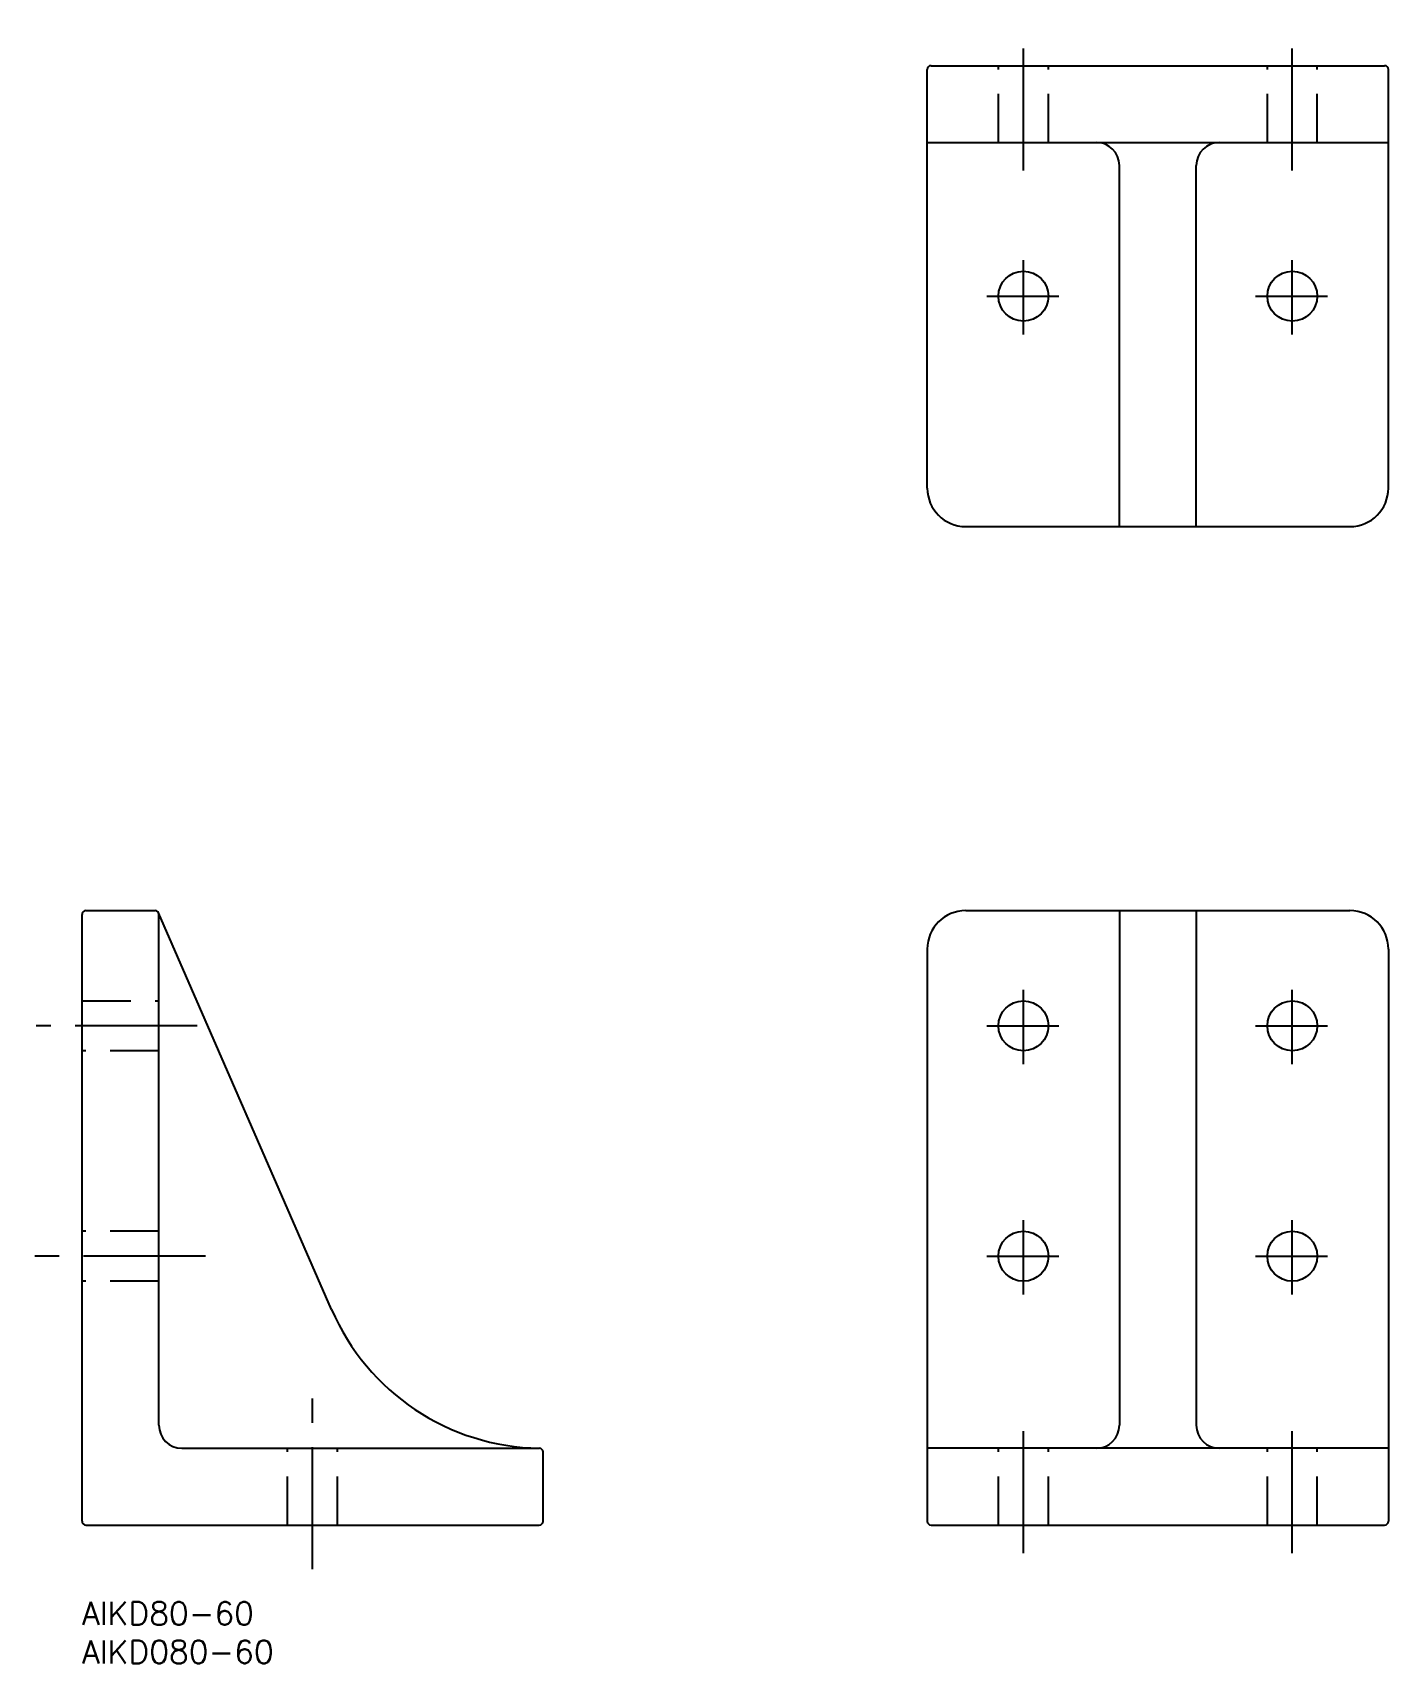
# Model space of a CAD drawing. Extents: x -6 to 170, y -8 to 204.
import ezdxf

# ---------------------------------------------------------------- set-up
doc = ezdxf.new("R2010")
doc.units = 0
doc.header["$LTSCALE"] = 0.5
doc.linetypes.add('CENTER', pattern=[50.8, 31.75, -6.35, 6.35, -6.35])
doc.linetypes.add('DASHED', pattern=[19.05, 12.7, -6.35])
for name, color, linetype in [('MSM_CENTER', 1, 'CENTER'), ('MSM_CONTINUOUS', 7, 'CONTINUOUS'), ('MSM_DASHED', 4, 'DASHED'), ('MSM_PART_NUMBER', 7, 'CONTINUOUS')]:
    doc.layers.add(name, color=color, linetype=linetype)
doc.styles.get("Standard").update_dxf_attribs({"font": 'txt.shx', "height": 3, "bigfont": 'bigfont.shx'})

# ---------------------------------------------------------------- blocks, each defined once
blk = doc.blocks.new('*U3')
at = {"layer": 'MSM_PART_NUMBER'}
blk.add_text('AIKD80-60', height=3, dxfattribs=at).set_placement((0, -3))
blk = doc.blocks.new('*U4')
at = {"layer": 'MSM_PART_NUMBER'}
blk.add_text('AIKD080-60', height=3, dxfattribs=at).set_placement((0, -8))

msp = doc.modelspace()

# ---------------------------------------------------------------- linework, layer by layer
at = {"layer": 'MSM_CENTER'}
for p, q in [((122.5, 186.36), (122.5, 204.31)), ((157.5, 186.36), (157.5, 204.31)), ((122.5, 165.01), (122.5, 174.7)), ((157.5, 165.01), (157.5, 174.7)), ((117.73, 170), (127.1, 170)), ((152.73, 170), (162.1, 170)), ((122.5, 70.01), (122.5, 79.7)), ((157.5, 70.01), (157.5, 79.7)), ((14.99, 75), (-5.98, 75)), ((117.73, 75), (127.1, 75)), ((152.73, 75), (162.1, 75)), ((122.5, 40.01), (122.5, 49.7)), ((157.5, 40.01), (157.5, 49.7)), ((16.07, 45), (-6.43, 45)), ((117.73, 45), (127.1, 45)), ((152.73, 45), (162.1, 45)), ((30, 4.27), (30, 27.09)), ((122.5, 6.36), (122.5, 24.31)), ((157.5, 6.36), (157.5, 24.31))]:
    msp.add_line(p, q, dxfattribs=at)
at = {"layer": 'MSM_CONTINUOUS'}
for p, q in [((110.5, 200), (169.5, 200)), ((110, 145), (110, 199.5)), ((170, 145), (170, 199.5)), ((110, 190), (170, 190)), ((135, 140), (135, 187)), ((145, 140), (145, 187)), ((115, 140), (165, 140)), ((0, 10.5), (0, 89.5)), ((0.5, 90), (9.5, 90)), ((32.47, 38.08), (9.96, 89.7)), ((10, 23), (10, 89.5)), ((115, 90), (165, 90)), ((135, 90), (135, 23)), ((145, 90), (145, 23)), ((110, 85), (110, 10.5)), ((170, 85), (170, 10.5)), ((13, 20), (59.5, 20)), ((60, 10.5), (60, 19.5)), ((170, 20), (110, 20)), ((0.5, 10), (59.5, 10)), ((110.5, 10), (169.5, 10))]:
    msp.add_line(p, q, dxfattribs=at)
for centre in [(122.5, 170), (157.5, 170), (122.5, 75), (157.5, 75), (122.5, 45), (157.5, 45)]:
    msp.add_circle(centre, 3.25, dxfattribs=at)
for centre, radius, start, end in [((110.5, 199.5), 0.5, 90, 180), ((169.5, 199.5), 0.5, 0, 90), ((132, 187), 3, 0, 90), ((148, 187), 3, 90, 180), ((115, 145), 5, 180, 270), ((165, 145), 5, 270, 0), ((0.5, 89.5), 0.5, 90, 180), ((9.5, 89.5), 0.5, 0, 90), ((115, 85), 5, 90, 180), ((165, 85), 5, 0, 90), ((60, 50), 30, 203.4002, 269.0763), ((13, 23), 3, 180, 270), ((132, 23), 3, 270, 0), ((148, 23), 3, 180, 270), ((59.5, 19.5), 0.5, 0, 90), ((0.5, 10.5), 0.5, 180, 270), ((59.5, 10.5), 0.5, 270, 0), ((110.5, 10.5), 0.5, 180, 270), ((169.5, 10.5), 0.5, 270, 0)]:
    msp.add_arc(centre, radius, start, end, dxfattribs=at)
at = {"layer": 'MSM_DASHED'}
for p, q in [((119.25, 190), (119.25, 200)), ((125.75, 190), (125.75, 200)), ((154.25, 190), (154.25, 200)), ((160.75, 190), (160.75, 200)), ((0, 78.25), (10, 78.25)), ((10, 71.75), (0, 71.75)), ((10, 48.25), (0, 48.25)), ((10, 41.75), (0, 41.75)), ((26.75, 10), (26.75, 20)), ((33.25, 10), (33.25, 20)), ((119.25, 10), (119.25, 20)), ((125.75, 10), (125.75, 20)), ((154.25, 10), (154.25, 20)), ((160.75, 10), (160.75, 20))]:
    msp.add_line(p, q, dxfattribs=at)

# ---------------------------------------------------------------- block references
at = {"layer": 'MSM_CONTINUOUS'}
for name in ['*U3', '*U4']:
    msp.add_blockref(name, (0, 0), dxfattribs=at)

doc.saveas('drawing.dxf')
